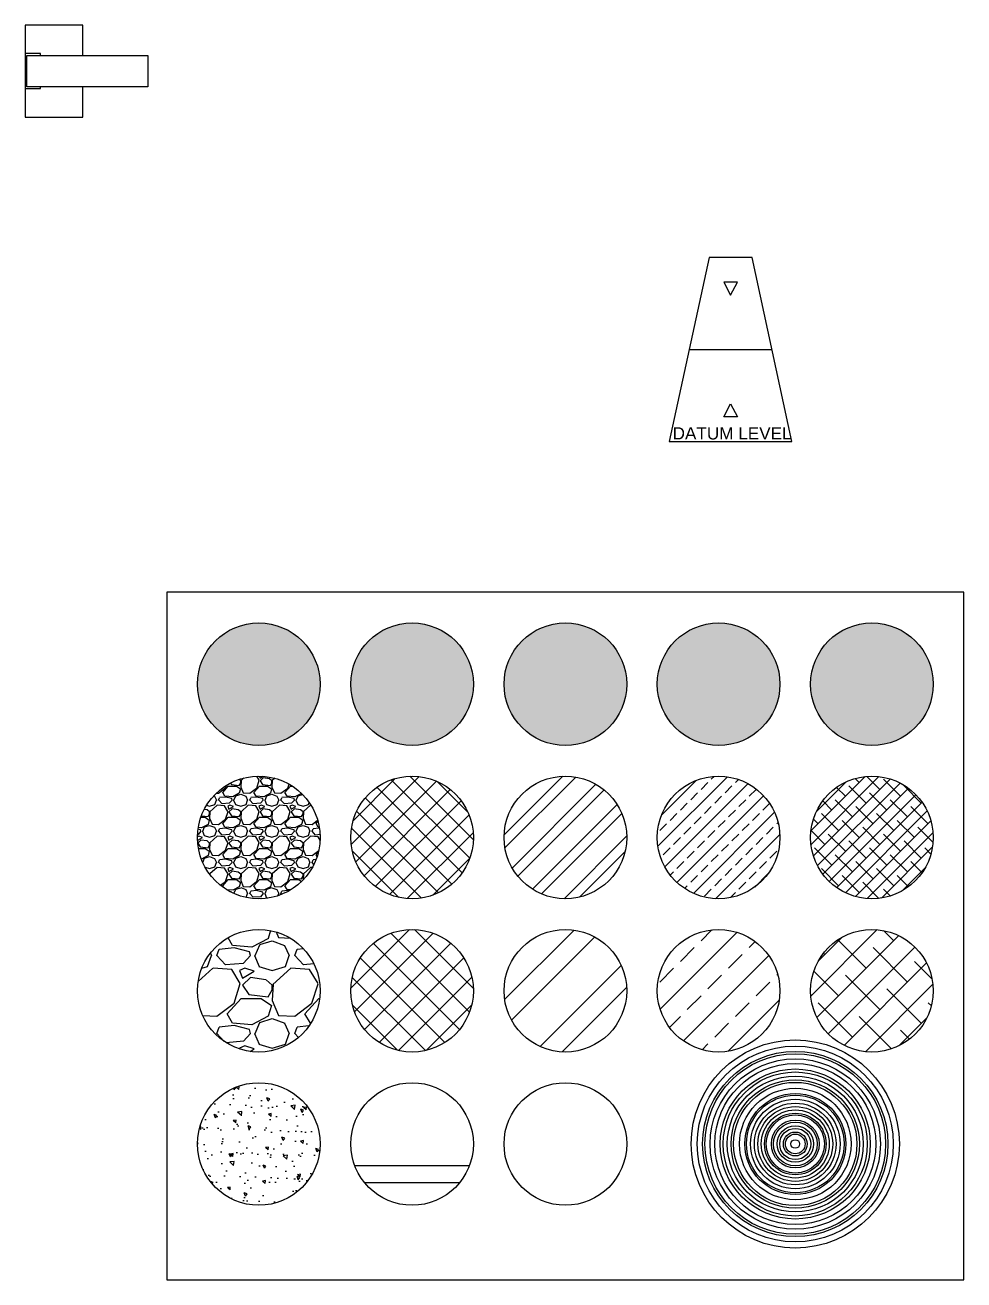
# Model space of a CAD drawing. Header units: millimetres. Extents: x 0 to 23312, y -3206 to 11448.
# Drawn here: x 8866 to 10397, y 7035 to 9082 of the extents above; entities that cross this region are included whole.
import ezdxf

# ---------------------------------------------------------------- set-up
doc = ezdxf.new("R2010")
doc.units = ezdxf.units.MM
doc.header["$LTSCALE"] = 10
for name, color, linetype in [('18 - Ladder Beam', 6, 'Continuous'), ('40 - Detail Outline', 142, 'Continuous'), ('42 - Detail Hatch', 251, 'Continuous')]:
    doc.layers.add(name, color=color, linetype=linetype)
doc.styles.add('1-20', font='romans.shx', dxfattribs={"width": 0.8, "height": 40})

msp = doc.modelspace()

# ---------------------------------------------------------------- hatches: boundary and pattern name
at = {"layer": '42 - Detail Hatch', "ltscale": 10}
h = msp.add_hatch(color=253, dxfattribs=at)
h.dxf.hatch_style = 1
edge = h.paths.add_edge_path()
edge.add_arc((9246.874, 8006.818), 100, 0, 360)
h = msp.add_hatch(color=159, dxfattribs=at)
h.dxf.hatch_style = 1
edge = h.paths.add_edge_path()
edge.add_arc((9496.874, 8006.818), 100, 0, 360)
h = msp.add_hatch(color=254, dxfattribs=at)
h.dxf.hatch_style = 1
edge = h.paths.add_edge_path()
edge.add_arc((9746.874, 8006.818), 100, 0, 360)
h = msp.add_hatch(color=69, dxfattribs=at)
h.dxf.hatch_style = 1
edge = h.paths.add_edge_path()
edge.add_arc((9996.874, 8006.818), 100, 0, 360)
h = msp.add_hatch(color=20, dxfattribs=at)
h.dxf.hatch_style = 1
edge = h.paths.add_edge_path()
edge.add_arc((10246.874, 8006.818), 100, 0, 360)
h = msp.add_hatch(dxfattribs=at)
h.set_pattern_fill('GRAVEL', color=256, scale=2, style=0)
h.set_pattern_definition([(228.0127875, (174912.531, 29458.1683), (-406.40000003, -457.19999997), [6.834429, -676.609673]), (184.969741, (174907.959, 29453.0883), (609.59999976, 50.800002894), [11.728094, -1161.080978]), (132.510447, (174896.275, 29452.0723), (508.000000215, -558.799999805), [8.26963, -818.694456]), (267.273689, (174876.463, 29439.3723), (50.800000106, 1015.999999995), [10.68009, -1057.328749]), (292.8336542, (174875.955, 29428.7043), (-254.00000002, 609.59999999), [10.472674, -1036.796155]), (357.273689, (174880.019, 29419.0523), (-1015.999999995, 50.800000106), [10.68009, -1057.328749]), (37.6942405, (174890.6869, 29418.5443), (-660.39999997, -508.000000038), [14.123873, -1398.262306]), (72.2553284, (174901.863, 29427.1803), (355.600000096, 1117.59999997), [13.33439, -1320.105132]), (121.4295656, (174905.927, 29439.8803), (-406.400000058, 660.399999965), [10.71626, -1060.910914]), (175.2363583, (174900.339, 29449.0243), (558.79999999, -50.80000009), [12.234266, -599.478739]), (222.3974378, (174888.1469, 29450.0403), (-609.59999998, -558.800000021), [15.821558, -1566.33545]), (138.8140748, (174926.755, 29438.8643), (-355.59999998, 304.80000002), [5.400091, -534.611316]), (171.4692344, (174922.691, 29442.4203), (660.400000018, -101.599999885), [10.27364, -1017.09278]), (225, (174912.53, 29443.944), (-7e-15, -50.8), [7.184187, -64.657862]), (203.1985905, (174908.975, 29450.04), (254, 101.59999998), [3.868826, -383.012447]), (291.8014095, (174905.419, 29448.516), (-50.8, 152.4), [5.471312, -268.09506]), (30.9637565, (174907.451, 29443.436), (152.4, 101.6), [8.886393, -287.325963]), (161.565051, (174915.071, 29448.008), (101.6, -50.8), [6.425743, -154.217962]), (16.3895403, (174875.955, 29448.5163), (508, 152.4), [9.00176, -891.176533]), (70.346176, (174884.591, 29451.0563), (-203.20000002, -558.79999999), [7.551979, -747.644314]), (293.1985905, (174915.071, 29458.168), (-101.59999998, 254), [7.737602, -379.143672]), (343.6104597, (174918.119, 29451.0563), (-508.00000001, 152.399999964), [9.00176, -891.176533]), (339.4439548, (174875.955, 29417.02), (-254, 101.6), [8.680704, -425.354686]), (294.7751406, (174884.083, 29413.9723), (-254.0000003, 558.79999986), [7.273442, -720.071868]), (66.8014095, (174915.579, 29407.368), (101.59999998, 254), [7.737602, -379.143672]), (17.3540246, (174918.627, 29414.4803), (-660.399999987, -203.20000004), [8.515655, -843.04752]), (69.4439548, (174890.687, 29407.368), (-101.6, -254), [4.340352, -429.695038]), (101.3099325, (174912.531, 29407.368), (-50.8, 203.2), [2.590292, -256.4399]), (165.9637565, (174912.023, 29409.908), (152.4, -50.8), [10.472674, -198.981092]), (186.009006, (174901.863, 29412.4483), (507.999999997, 50.800000027), [9.70534, -960.827297]), (303.690068, (174907.451, 29438.864), (-50.8, 101.6), [7.326478, -175.835527]), (353.1572266, (174911.515, 29432.7683), (863.600000005, -101.599999955), [12.791135, -1266.320181]), (60.945396, (174924.215, 29431.2443), (-203.2, -355.6), [5.230165, -517.787846]), (90, (174926.755, 29435.816), (-50.8, 50.8), [3.048, -47.752]), (120.2564372, (174900.847, 29413.9723), (203.199999975, -355.600000014), [7.057339, -698.678815]), (48.0127875, (174897.291, 29420.0683), (406.40000003, 457.19999997), [13.668858, -669.775244]), (0, (174906.435, 29430.23), (50.8, 50.8), [13.208, -37.592]), (325.3048465, (174919.643, 29430.2283), (508.00000019, -355.599999725), [8.032191, -795.186334]), (254.054604, (174926.247, 29425.656), (-50.8, -203.2), [7.396582, -362.433001]), (207.6459754, (174924.215, 29418.5443), (-965.200000035, -507.999999933), [12.042902, -1192.249288]), (175.4260787, (174913.547, 29412.9563), (-660.4, 50.8), [12.740589, -1261.316929])])
edge = h.paths.add_edge_path()
edge.add_arc((9246.874, 7756.818), 100, 0, 360)
h = msp.add_hatch(dxfattribs=at)
h.set_pattern_fill('ANSI37', color=256, scale=8, style=0)
edge = h.paths.add_edge_path()
edge.add_arc((9496.874, 7756.818), 100, 0, 360)
h = msp.add_hatch(dxfattribs=at)
h.set_pattern_fill('ANSI32', color=256, scale=5, style=0)
edge = h.paths.add_edge_path()
edge.add_arc((9746.874, 7756.818), 100, 0, 360)
h = msp.add_hatch(dxfattribs=at)
h.set_pattern_fill('ANSI33', color=256, scale=5, style=0)
edge = h.paths.add_edge_path()
edge.add_arc((9996.874, 7756.818), 100, 0, 360)
h = msp.add_hatch(dxfattribs=at)
h.set_pattern_fill('ANSI38', color=256, scale=5, style=0)
edge = h.paths.add_edge_path()
edge.add_arc((10246.874, 7756.818), 100, 0, 360)
h = msp.add_hatch(dxfattribs=at)
h.set_pattern_fill('GRAVEL', color=256, scale=5, style=0)
h.set_pattern_definition([(228.0127875, (174967.395, 29534.368), (-1016.0000001, -1142.99999993), [17.08607, -1691.52418]), (184.969741, (174955.965, 29521.668), (1523.9999994, 127.00000723), [29.32024, -2902.70244]), (132.510447, (174926.755, 29519.128), (1270.00000054, -1396.9999995), [20.67408, -2046.73614]), (267.273689, (174877.225, 29487.378), (127.00000027, 2539.99999999), [26.70023, -2643.32187]), (292.833654, (174875.955, 29460.708), (-635.00000005, 1523.99999998), [26.181685, -2591.99039]), (357.273689, (174886.115, 29436.578), (-2539.99999999, 127.00000027), [26.70023, -2643.32187]), (37.6942405, (174912.785, 29435.3083), (-1650.99999993, -1270.0000001), [35.30968, -3495.65577]), (72.2553284, (174940.725, 29456.8983), (889.00000024, 2793.99999992), [33.33598, -3300.26283]), (121.4295656, (174950.885, 29488.648), (-1016.00000014, 1650.99999991), [26.79065, -2652.277285]), (175.236358, (174936.915, 29511.508), (1397, -127.0000002), [30.58566, -1498.69685]), (222.3974378, (174906.435, 29514.0483), (-1523.99999995, -1397.00000005), [39.5539, -3915.83863]), (138.814075, (175002.955, 29486.108), (-888.99999995, 762.0000001), [13.50023, -1336.52829]), (171.4692344, (174992.795, 29494.998), (1651.00000004, -253.99999971), [25.6841, -2542.73195]), (225, (174967.395, 29498.81), (-2e-14, -127), [17.96047, -161.64466]), (203.19859, (174958.505, 29514.048), (635, 254), [9.67207, -957.53112]), (291.80141, (174949.615, 29510.238), (-127, 381), [13.67828, -670.23765]), (30.963757, (174954.695, 29497.538), (381, 254), [22.21598, -718.31491]), (161.56505, (174973.745, 29508.97), (254, -127), [16.06436, -385.54491]), (16.3895403, (174875.955, 29510.238), (1270, 381), [22.5044, -2227.94133]), (70.346176, (174897.545, 29516.588), (-508.00000005, -1397), [18.87995, -1869.11078]), (293.19859, (174973.745, 29534.368), (-254, 635), [19.344005, -947.85918]), (343.6104597, (174981.365, 29516.588), (-1270.00000003, 380.9999999), [22.5044, -2227.94133]), (339.443955, (174875.955, 29431.498), (-635, 254), [21.70176, -1063.38672]), (294.7751406, (174896.275, 29423.878), (-635.00000076, 1396.99999966), [18.18361, -1800.17967]), (66.80141, (174975.015, 29407.368), (254, 635), [19.344005, -947.85918]), (17.3540246, (174982.635, 29425.148), (-1650.99999997, -508.0000001), [21.28914, -2107.6188]), (69.443955, (174912.785, 29407.368), (-254, -635), [10.85088, -1074.2376]), (101.309932, (174967.395, 29407.368), (-127, 508), [6.47573, -641.09975]), (165.963757, (174966.125, 29413.718), (381, -127), [26.181685, -497.45273]), (186.009006, (174940.725, 29420.068), (1270, 127.00000007), [24.26335, -2402.06824]), (303.690068, (174954.695, 29486.11), (-127, 254), [18.31619, -439.58882]), (353.1572266, (174964.855, 29470.8683), (2159.00000001, -253.99999989), [31.97784, -3165.80045]), (60.945396, (174996.605, 29467.058), (-508, -889), [13.07541, -1294.46962]), (90, (175002.95, 29478.49), (-127, 127), [7.62, -119.38]), (120.256437, (174938.185, 29423.878), (507.99999994, -889.00000004), [17.64335, -1746.69704]), (48.0127875, (174929.295, 29439.118), (1016.0000001, 1142.9999999), [34.17214, -1674.43811]), (0, (174952.15, 29464.52), (127, 127), [33.02, -93.98]), (325.3048465, (174985.175, 29464.518), (1270.0000005, -888.9999993), [20.08048, -1987.96584]), (254.054604, (175001.685, 29453.088), (-127, -508), [18.49145, -906.0825]), (207.6459754, (174996.605, 29435.308), (-2413.00000009, -1269.99999983), [30.107255, -2980.62322]), (175.4260787, (174969.935, 29421.3383), (-1651, 127), [31.85147, -3153.29232])])
edge = h.paths.add_edge_path()
edge.add_arc((9246.874, 7506.818), 100, 0, 360)
h = msp.add_hatch(dxfattribs=at)
h.set_pattern_fill('ANSI37', color=256, scale=10, style=0)
edge = h.paths.add_edge_path()
edge.add_arc((9496.874, 7506.818), 100, 0, 360)
h = msp.add_hatch(dxfattribs=at)
h.set_pattern_fill('ANSI32', color=256, scale=10, style=0)
edge = h.paths.add_edge_path()
edge.add_arc((9746.874, 7506.818), 100, 0, 360)
h = msp.add_hatch(dxfattribs=at)
h.set_pattern_fill('ANSI33', color=256, scale=10, style=0)
edge = h.paths.add_edge_path()
edge.add_arc((9996.874, 7506.818), 100, 0, 360)
h = msp.add_hatch(dxfattribs=at)
h.set_pattern_fill('ANSI38', color=256, scale=10, style=0)
edge = h.paths.add_edge_path()
edge.add_arc((10246.874, 7506.818), 100, 0, 360)
h = msp.add_hatch(dxfattribs=at)
h.set_pattern_fill('AR-CONC', color=256, scale=0.3, angle=90, style=0)
edge = h.paths.add_edge_path()
edge.add_arc((9246.874, 7256.818), 100, 0, 360)
h = msp.add_hatch(dxfattribs=at)
h.set_pattern_fill('AR-RROOF', color=256, scale=10)
edge = h.paths.add_edge_path()
edge.add_arc((9496.874, 7256.818), 100, 0, 360)

# ---------------------------------------------------------------- linework, layer by layer
at = {"layer": '18 - Ladder Beam', "color": 142, "ltscale": 10}
msp.add_lwpolyline([(8959.744, 9032.513), (8959.744, 9082.013), (8865.744, 9082.013), (8865.744, 8932.013), (8959.744, 8932.013), (8959.744, 8981.513)], dxfattribs=at)
for points in [[(8890.744, 9035.513), (8865.744, 9035.513), (8865.744, 8978.513), (8890.744, 8978.513), (8890.744, 8981.513), (8868.744, 8981.513), (8868.744, 9032.513), (8890.744, 9032.513)], [(9065.744, 9032.513), (9065.744, 8981.513), (8868.744, 8981.513), (8868.744, 9032.513)]]:
    msp.add_lwpolyline(points, close=True, dxfattribs=at)
at = {"layer": '40 - Detail Outline', "color": 3, "ltscale": 10}
msp.add_line((9948.83, 8552.742), (10083.83, 8552.742), dxfattribs=at)
for points in [[(9916.33, 8402.742), (10116.33, 8402.742), (10051.33, 8702.742), (9981.33, 8702.742)], [(10005.117, 8662.742), (10016.33, 8641.529), (10027.543, 8662.742), (10005.117, 8662.742)], [(10005.117, 8442.742), (10016.33, 8463.955), (10027.543, 8442.742), (10005.117, 8442.742)], [(9096.874, 7035.113), (10396.874, 7035.113), (10396.874, 8156.818), (9096.874, 8156.818)]]:
    msp.add_lwpolyline(points, close=True, dxfattribs=at)
at = {"layer": '40 - Detail Outline', "ltscale": 10}
for centre in [(9246.874, 8006.818), (9496.874, 8006.818), (9746.874, 8006.818), (9996.874, 8006.818), (10246.874, 8006.818), (9246.874, 7756.818), (9496.874, 7756.818), (9746.874, 7756.818), (9996.874, 7756.818), (10246.874, 7756.818), (9246.874, 7506.818), (9496.874, 7506.818), (9746.874, 7506.818), (9996.874, 7506.818), (10246.874, 7506.818), (9246.874, 7256.818), (9496.874, 7256.818), (9746.874, 7256.818)]:
    msp.add_circle(centre, 100, dxfattribs=at)
at = {"layer": '42 - Detail Hatch', "color": 251, "ltscale": 10}
for radius in [169.818, 159.832, 151.057, 147.268, 138.864, 131.298, 122.366, 117.493, 110.886, 104.699, 100.574, 90.949, 82.388, 79.656, 73.05, 66.666, 61.028, 55.501, 50.185, 47.527, 39.02, 35.77, 29.665, 25.424, 19.488, 16.095, 7.039]:
    msp.add_circle((10121.874, 7256.818), radius, dxfattribs=at)

# ---------------------------------------------------------------- texts
at = {"layer": '42 - Detail Hatch', "color": 253, "insert": (10018.83, 8415.91), "char_height": 20, "attachment_point": 5, "style": '1-20'}
msp.add_mtext('\\A1;{\\fArial|b0|i0|c0|p34;\\W1;DATUM LEVEL}', dxfattribs=at)

doc.saveas('drawing.dxf')
